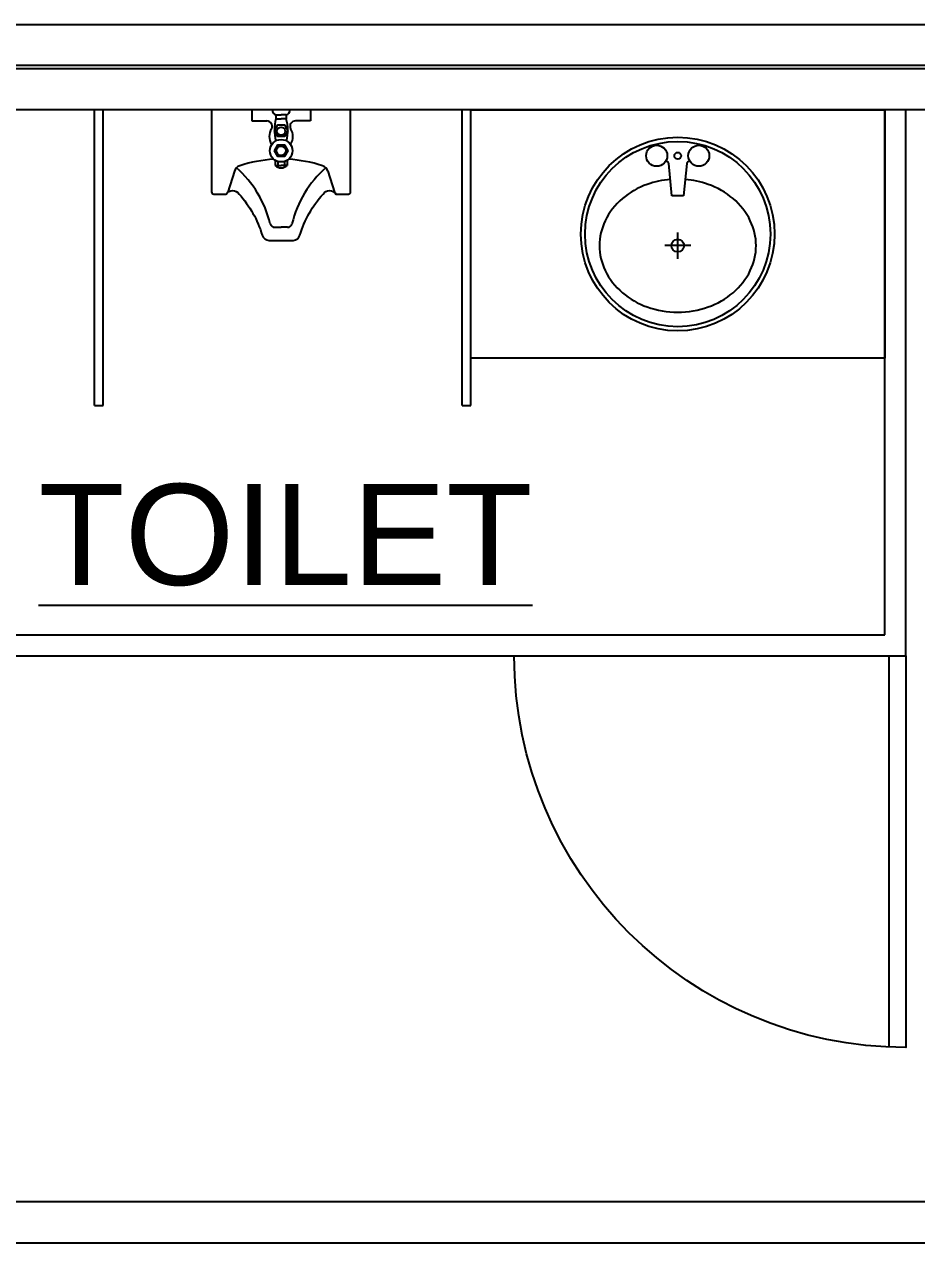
# Model space of a CAD drawing. Header units: millimetres. Extents: x 4080735 to 4152075, y -451436 to -400976.
# Drawn here: x 4100714 to 4102833, y -426561 to -423662 of the extents above; entities that cross this region are included whole.
import ezdxf

# ---------------------------------------------------------------- set-up
doc = ezdxf.new("R2010")
doc.units = ezdxf.units.MM
doc.header["$LTSCALE"] = 60
doc.linetypes.add('HIDDEN', pattern=[0.375, 0.25, -0.125])
for name, color, linetype in [('C_TEXT_01', 2, 'Continuous'), ('DOOR', 3, 'Continuous'), ('EQUIPMENT', 6, 'Continuous')]:
    doc.layers.add(name, color=color, linetype=linetype)
doc.styles.add('Arial', font='arial.ttf')

# ---------------------------------------------------------------- blocks, each defined once
blk = doc.blocks.new('외각')
at = {"color": 8, "linetype": 'HIDDEN', "ltscale": 0.1}
for p, q in [((-15016.00000000218, 2022.101206041465), (-30016.00000000335, 2022.101206041465)), ((-15016.00000000218, 2014.611206041474), (-30016.00000000335, 2014.611206041474)), ((-15016.00000000218, -774.8987939570216), (-30016.00000000335, -774.8987939570216))]:
    blk.add_line(p, q, dxfattribs=at)
at = {"color": 8}
for p, q in [((-27066.00000000373, 669.8562060417607), (-27066.00000000373, 1916.856206040829)), ((-27016.00000000373, 619.8562060417607), (-27016.00000000373, 1916.856206040829)), ((-29813.00000000093, 669.8562060417607), (-27066.00000000373, 669.8562060417607)), ((-29813.00000000093, 619.8562060426921), (-27016.00000000373, 619.8562060417607))]:
    blk.add_line(p, q, dxfattribs=at)
for points in [[(-15016.0000000033, 1916.856206042925), (-30016.0000000033, 1916.856206040829), (-30016.0000000033, 2119.856206041935), (-15016.00000000097, 2119.856206042925)], [(-15016.0000000033, -677.1437939570169), (-30016.0000000033, -677.1437939549214), (-30016.0000000033, -880.1437939560274), (-15016.00000000097, -880.1437939570169)]]:
    blk.add_lwpolyline(points, close=True, dxfattribs=at)
blk = doc.blocks.new('EQ')
at = {"layer": 'EQUIPMENT', "color": 253}
for p, q in [((-14656.50715781935, 17401.09070699255), (-14656.50715781935, 18103.63489022944)), ((-14636.50715781935, 17401.09070699255), (-14636.50715781935, 18103.63489022944)), ((-14283.3307806151, 18103.63489022967), (-14283.3307806151, 18077.33495424106)), ((-14225.98608884215, 18091.98728146963), (-14225.98608884215, 18082.21906331717)), ((-14225.98608884215, 18091.98728146963), (-14213.7377837142, 18091.98728146963)), ((-14201.48947858624, 18091.98728146963), (-14213.7377837142, 18091.98728146963)), ((-14201.48947858624, 18091.98728146963), (-14201.48947858624, 18082.21906331717)), ((-14144.1447868133, 18103.63489022967), (-14144.1447868133, 18077.33495424106)), ((-13783.35972431302, 17401.09070699255), (-13783.35972431302, 18103.63489022944)), ((-13763.35972431302, 17401.09070699255), (-13763.35972431302, 18103.63489022944)), ((-13763.35972431302, 18103.63489022944), (-12780.00000000745, 18103.63489022944)), ((-13763.35972431302, 17513.53188803245), (-13763.35972431302, 18103.63489022944)), ((-12780.00000000745, 18103.63489022944), (-12780.00000000745, 17513.53188803245)), ((-14283.3307806151, 18077.33495424106), (-14247.88634036761, 18077.33495424106)), ((-14225.98608884215, 18082.21906331717), (-14213.7377837142, 18082.21906331717)), ((-14201.48947858624, 18082.21906331717), (-14213.7377837142, 18082.21906331717)), ((-14144.1447868133, 18077.33495424106), (-14179.58922706079, 18077.33495424106)), ((-14227.78306965716, 17983.82368990825), (-14227.78306965716, 17971.67097696476)), ((-14227.78306965716, 17971.67097696476), (-14213.7377837142, 17971.67097696476)), ((-14221.30169753358, 17980.93372778525), (-14221.30169753358, 17971.67097696476)), ((-14199.69249777123, 17971.67097696476), (-14213.7377837142, 17971.67097696476)), ((-14205.41824293137, 17981.16851478256), (-14205.41824293137, 17971.67097696476)), ((-14199.69249777123, 17983.82368990825), (-14199.69249777123, 17971.67097696476)), ((-13297.87407659926, 17980.58338912902), (-13300.96754698269, 17980.58338912902)), ((-13285.67986216024, 17899.58338912902), (-13292.89619249478, 17976.05314421235)), ((-13250.46353182569, 17976.05314421235), (-13257.67986216024, 17899.58338912902)), ((-13242.39217733778, 17980.58338912902), (-13245.48564772122, 17980.58338912902)), ((-14324.75482512731, 17957.98035770678), (-14340.39345781785, 17907.9367330987)), ((-14102.72074230108, 17957.98035770678), (-14087.08210961055, 17907.9367330987)), ((-13257.67986216024, 17899.58338912902), (-13285.67986216024, 17899.58338912902)), ((-14228.89924834855, 17824.63489022967), (-14213.7377837142, 17824.63489022967)), ((-14198.57631907985, 17824.63489022967), (-14213.7377837142, 17824.63489022967)), ((-13271.08052879106, 17750.07149567408), (-13271.08052879106, 17812.09528258396)), ((-13240.66238491703, 17781.19670990808), (-13302.69733940437, 17781.19670990808)), ((-12780.00000000745, 17513.53188803245), (-13763.35972431302, 17513.53188803245)), ((-14656.50715781935, 17401.09070699255), (-14636.50715781935, 17401.09070699255)), ((-13783.35972431302, 17401.09070699255), (-13763.35972431302, 17401.09070699255))]:
    blk.add_line(p, q, dxfattribs=at)
blk.add_lwpolyline([(-14168.93774557393, 17805.77108286717, -0.111431397193382), (-14113.92560970504, 17903.63489022967, -0.5559594491425588), (-14083.34784000274, 17903.63489022967), (-14053.7377837142, 17903.63489022967, 0.4142135623730951), (-14048.7377837142, 17908.63489022967), (-14048.7377837142, 18103.63489022967), (-14378.7377837142, 18103.63489022967), (-14378.7377837142, 17908.63489022967, 0.4142135623730948), (-14373.7377837142, 17903.63489022967), (-14344.12772742566, 17903.63489022967, -0.5559594491425588), (-14313.54995772336, 17903.63489022967, -0.111431397193382), (-14258.53782185446, 17805.77108286717, 0.3315657419918927), (-14242.24845790304, 17793.63489022967), (-14213.7377837142, 17793.63489022967), (-14185.22710952535, 17793.63489022967, 0.3315657419918928)], format="xyb", close=True, dxfattribs=at)
for points in [[(-14229.55177456047, 18054.13543612906), (-14221.64477913734, 18067.83075393736), (-14205.83078829106, 18067.83075393736), (-14197.92379286792, 18054.13543612906), (-14205.83078829106, 18040.44011832098), (-14221.64477913734, 18040.44011832098)], [(-14229.55177456047, 18006.6103871502), (-14221.64477913734, 18020.3057049585), (-14205.83078829106, 18020.3057049585), (-14197.92379286792, 18006.6103871502), (-14205.83078829106, 17992.91506934213), (-14221.64477913734, 17992.91506934213)]]:
    blk.add_lwpolyline(points, close=True, dxfattribs=at)
for centre, radius in [((-14213.69047683571, 18052.91440886003), 9.760798599687748), ((-14213.7377837142, 18006.6103871502), 26.76758540500053), ((-13271.67986216024, 17808.58338913089), 230), ((-14213.7377837142, 18006.6103871502), 11.08425993544326), ((-13271.67986216024, 17808.58338913089), 220), ((-13321.67986216024, 17994.58338913089), 25), ((-13271.67986216024, 17994.58338913089), 8), ((-13221.67986216024, 17994.58338913089), 25), ((-13271.67986216024, 17781.08338913089), 15)]:
    blk.add_circle(centre, radius, dxfattribs=at)
for centre, radius, start, end in [((-14223.7936761966, 18102.54995585349), 10.7878062343029, 174.2279803553349, 258.2740586889462), ((-14203.6818912318, 18102.54995585349), 10.7878062343029, 281.7259413110538, 5.772019644665106), ((-14247.88634036761, 18064.39835383045), 12.93660041058, 336.079710728627, 90), ((-14209.01850357093, 18040.26311336877), 32.98662187845953, 145.0645438132386, 214.9269822972852), ((-14132.47544190474, 18055.71853369079), 97.19320532389484, 164.1774901369586, 195.1848892625647), ((-14295.00012552366, 18055.71853369079), 97.19320532389484, 344.8151107374353, 15.82250986304145), ((-14179.58922706079, 18064.39835383045), 12.93660041058, 90, 203.920289271373), ((-14218.45706385747, 18040.26311336877), 32.98662187845953, 325.0730177027147, 34.93545618676138), ((-14305.6652255673, 17952.01485784398), 20, 108.0303062243014, 162.6459753732884), ((-14213.7377837142, 17669.59965741308), 317, 93.11687435462628, 108.0303062243014), ((-14213.7377837142, 17985.9030441246), 19.99554432499917, 225.3784519630921, 314.6215480369079), ((-14213.7377837142, 17669.59965741308), 317, 71.96969377569866, 86.88312564537374), ((-14121.8103418611, 17952.01485784398), 20, 17.3540246267116, 71.96969377569866), ((-13297.87407660019, 17975.58338913089), 5, 5.390947402665411, 90), ((-13245.48564772122, 17975.58338913089), 5, 90, 174.6090525973346), ((-14487.65976479929, 17773.99890134088), 255, 13.3980174990533, 48.86448220503208), ((-13939.81580262911, 17773.99890134088), 255, 131.1355177949679, 166.6019825009467), ((-13282.0763822915, 17750.21566905547), 187.0920229681136, 109.3848715991771, 130.3466484105998), ((-13271.67986216582, 17720.66825068509), 218.415138443109, 94.63774211772085, 109.3848715991771), ((-13271.67986215465, 17720.66825068509), 218.415138443147, 70.61512840082285, 85.36225788227918), ((-13261.28334202897, 17750.21566905547), 187.0920229678283, 49.65335158940022, 70.61512840082285), ((-13298.06691542268, 17769.03996755322), 162.3928050908441, 130.3466484105998, 154.0052809810371), ((-13245.29280889779, 17769.03996755322), 162.3928050907844, 25.99471901896295, 49.65335158940022), ((-14228.89924834855, 17835.63489022967), 11, 193.3980174990533, 270), ((-14198.57631907985, 17835.63489022967), 11, 270, 346.6019825009467), ((-13322.76536644623, 17781.08338912867), 134.9144957140088, 154.0052809750417, 180), ((-13220.59435787424, 17781.08338912867), 134.9144957140527, 0, 25.99471902495828), ((-13322.76536644623, 17781.08338912937), 134.9144957140527, 180, 205.9947190249583), ((-13220.59435787424, 17781.08338912937), 134.9144957140088, 334.0052809750417, 0), ((-13298.06691542733, 17793.12681070575), 162.3928050870598, 205.9947190249583, 229.6533515894002), ((-13245.29280889314, 17793.12681070575), 162.3928050870668, 310.3466484105998, 334.0052809750417), ((-13282.0763822915, 17811.95110920444), 187.0920229678283, 229.6533515894002, 250.6151284008229), ((-13261.28334202897, 17811.95110920444), 187.0920229681136, 289.3848715991771, 310.3466484105998), ((-13271.67986215837, 17841.49852757342), 218.4151384443976, 250.6151284008229, 270), ((-13271.6798621621, 17841.49852757342), 218.4151384442642, 270, 289.3848715991771)]:
    blk.add_arc(centre, radius, start, end, dxfattribs=at)

msp = doc.modelspace()

# ---------------------------------------------------------------- block references
at = {"color": 8}
msp.add_blockref('외각', (4129823.760404499, -425782.0035934308), dxfattribs=at)

# ---------------------------------------------------------------- next in the draw order: block references
at = {"layer": 'EQUIPMENT', "color": 3}
msp.add_blockref('EQ', (4115537.760404503, -441968.7822776194), dxfattribs=at)

# ---------------------------------------------------------------- next in the draw order: linework, layer by layer
at = {"layer": 'DOOR', "color": 8}
msp.add_line((4102767.760404494, -425162.147387389), (4102767.760404494, -426091.2867741351), dxfattribs=at)
msp.add_lwpolyline([(4102807.760404495, -425162.147387389), (4102807.760404495, -426092.147387389, -0.414213562373095), (4101877.760404495, -425162.147387389, -0.414213562373095)], format="xyb", dxfattribs=at)

# ---------------------------------------------------------------- next in the draw order: texts
at = {"layer": 'C_TEXT_01', "insert": (4100747.672966952, -424753.8325271849), "char_height": 240, "width": 3620.743883168245, "attachment_point": 1, "style": 'Arial'}
msp.add_mtext('{\\LTOILET}', dxfattribs=at)

doc.saveas('drawing.dxf')
